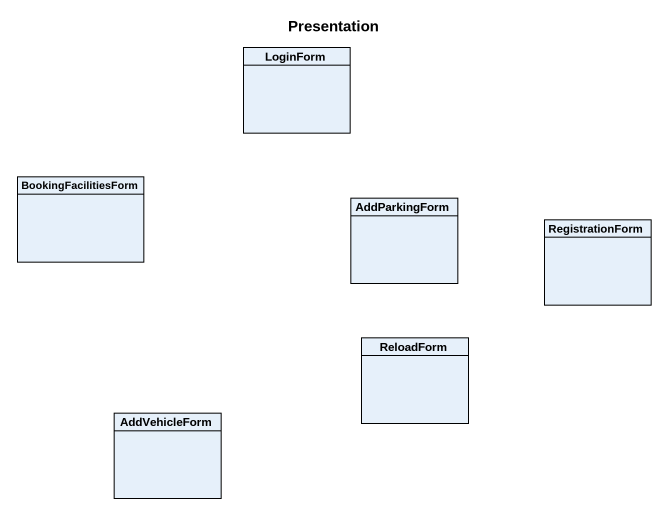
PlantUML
@startuml
title Presentation
hide circle
hide empty members
class LoginForm
class BookingFacilitiesForm
class AddParkingForm
class RegistrationForm
class ReloadForm
class AddVehicleForm
@enduml
